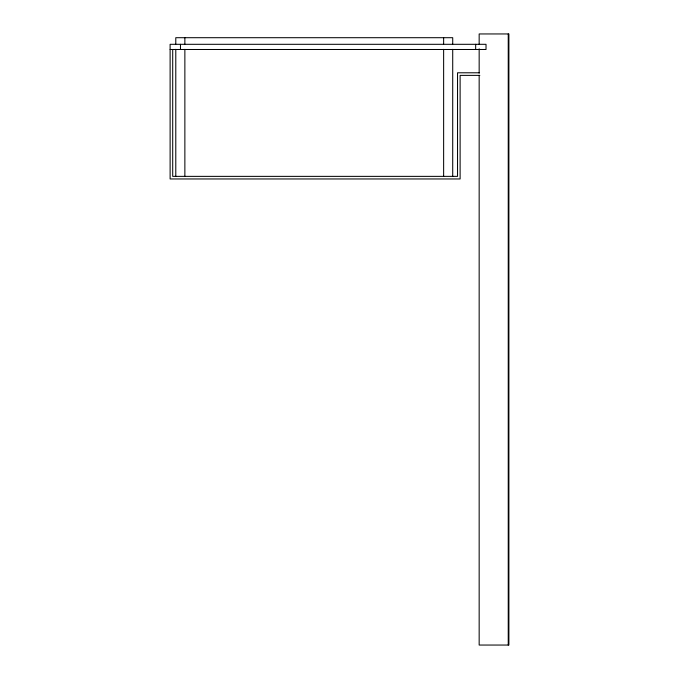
<?xml version="1.0" encoding="UTF-8"?>
<svg xmlns="http://www.w3.org/2000/svg" width="679" height="679" viewBox="0 0 679 679"><rect width="100%" height="100%" fill="white"/><g stroke="black" fill="none" stroke-linecap="round" stroke-linejoin="round"><path stroke-width="1.02" d="M170.115 49.491L486.02 49.491L486.02 44.305L170.115 44.305L170.115 178.959L460.124 178.959L460.124 75.377L479.807 75.377M479.289 72.789L457.536 72.789L457.536 176.37L172.704 176.37L172.704 49.491M508.24 33.95L508.24 645.05M479.162 44.559L479.162 33.95L508.885 33.95L508.885 645.05L479.162 645.05L479.162 75.327M479.162 48.803L479.162 73.205M475.665 44.305L475.665 49.491M452.715 44.059L452.715 37.701L175.785 37.701L175.785 44.059M452.715 49.346L452.715 176.37M443.633 37.701L443.633 44.059M443.633 49.346L443.633 176.37M184.866 37.701L184.866 44.059M184.866 49.346L184.866 176.37M180.47 44.305L180.47 49.491M175.785 49.346L175.785 176.37"/></g></svg>
